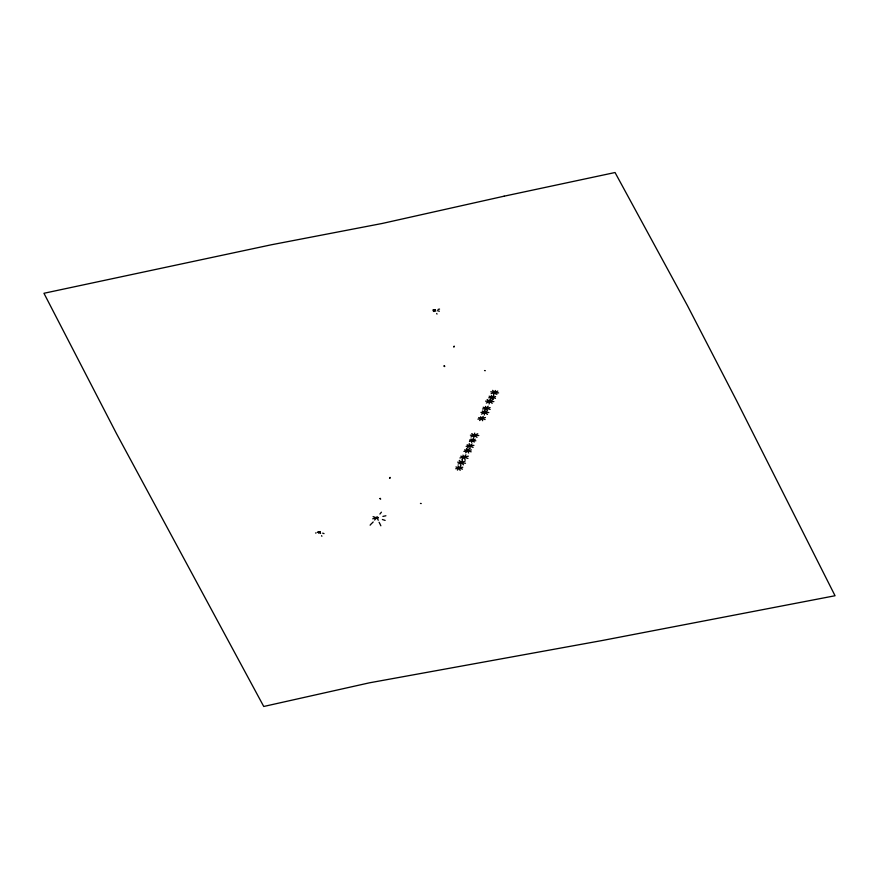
<?xml version="1.0" encoding="UTF-8"?>
<svg xmlns="http://www.w3.org/2000/svg" width="879" height="879" viewBox="0 0 879 879"><rect width="100%" height="100%" fill="white"/><g stroke="black" fill="none" stroke-linecap="round" stroke-linejoin="round"><path stroke-width="1.32" d="M482.659 420.711L480.659 416.723M493.284 399.385L491.405 395.583M474.253 442.082L471.023 438.984M478.802 435.512L470.408 435.193M484.812 410.493L484.318 414.998M474.726 433.116L473.704 437.885M320.604 533.432L319.802 532.059M435.72 311.232L434.907 309.858M489.966 399.418L489.12 403.955M470.21 448.389L469.21 443.598M462.431 460.036L460.519 465.167M378.267 520.236L376.641 517.094M473.133 438.588L471.594 442.39M460.937 465.749L457.421 470.089M495.349 390.485L493.602 394.77M468.65 453.015L466.507 448.521M379.53 522.972L379.091 522.302M488.175 406.186L484.45 410.515M483.23 416.448L479.648 420.536M493.822 395.396L490.493 399.264M469.254 448.686L465.639 452.817M371.85 523.181L370.125 525.159M453.751 346.831L454.179 346.095M389.628 478.121L390.067 477.374M373.157 521.95L372.553 522.741M381.42 512.182L379.904 514.039M477.011 437.335L471.781 433.6M465.123 461.068L458.113 464.057M465.947 454.817L461.958 459.552M492.207 403.329L487.164 399.505M475.209 439.225L469.441 441.522M485.472 406.395L487.471 410.768L481.527 414.13M492.603 399.835L486.351 403.032M485.461 417.514L477.934 419.162M462.793 467.221L455.751 468.76M472.078 443.928L467.287 447.916M439.335 311.232L437.489 310.705M468.342 456.168L459.97 457.97M473.935 445.367L466.134 446.323M497.767 391.1L491.152 393.66M477.736 433.776L470.968 436.951M475.847 440.797L469.573 440.038M497.02 394.034L496.228 394.275L492.625 390.353M316.187 532.861L315.572 533.026M495.481 398.363L489.163 396.209M490.152 409.449L483.197 407.252M485.12 419.558L478.703 417.569M471.386 449.894L463.914 451.432M471.177 451.828L464.683 449.817M462.475 469.133L455.97 466.958M473.089 447.433L467.156 444.796M487.482 414.405L482.428 410.965M439.544 309.089L438.028 309.419M444.027 366.093L444.598 365.851M379.937 498.646L380.508 498.415M467.958 458.431L460.816 456.179M385.914 515.764L382.892 516.412M488.823 412.526L480.912 412.372M495.58 396.627L488.735 397.835M490.152 407.57L482.538 408.988M493.877 401.615L485.571 401.143M432.951 310.705L435.501 309.979M372.729 518.808L377.827 517.291M498.624 392.913L490.79 391.781M465.496 463.266L457.651 462.145M463.508 464.826L459.267 460.387M324.043 533.608L322.659 533.157M484.527 370.564L485.34 370.674M420.448 503.425L421.25 503.546M385.134 520.412L382.376 519.5M453.63 346.667L454.245 346.809M389.518 477.945L390.122 478.099M378.442 517.566L377.75 518.247L373.092 516.643M433.127 309.617L435.457 310.298M318.022 531.817L320.352 532.498M433.754 311.012L433.995 311.54L435.27 309.88M444.093 365.906L444.741 366.587M380.003 498.459L380.651 499.14M437.006 314.067L436.665 313.473M321.901 536.267L321.56 535.674M460.135 470.375L458.091 465.826M465.189 459.904L462.98 455.146M374.553 520.016L377.366 517.138M317.572 532.388L320.385 532.256M318.747 533.322L320.154 532.004M379.849 523.642L380.849 525.785M504.139 196.182L382.365 223.431L271.402 244.769L43.95 293.278L116.533 433.699L263.744 706.474L369.378 682.829L602.247 640.505L835.05 595.742L736.635 400.758L687.477 305.694L615.047 172.526L504.139 196.182"/></g></svg>
